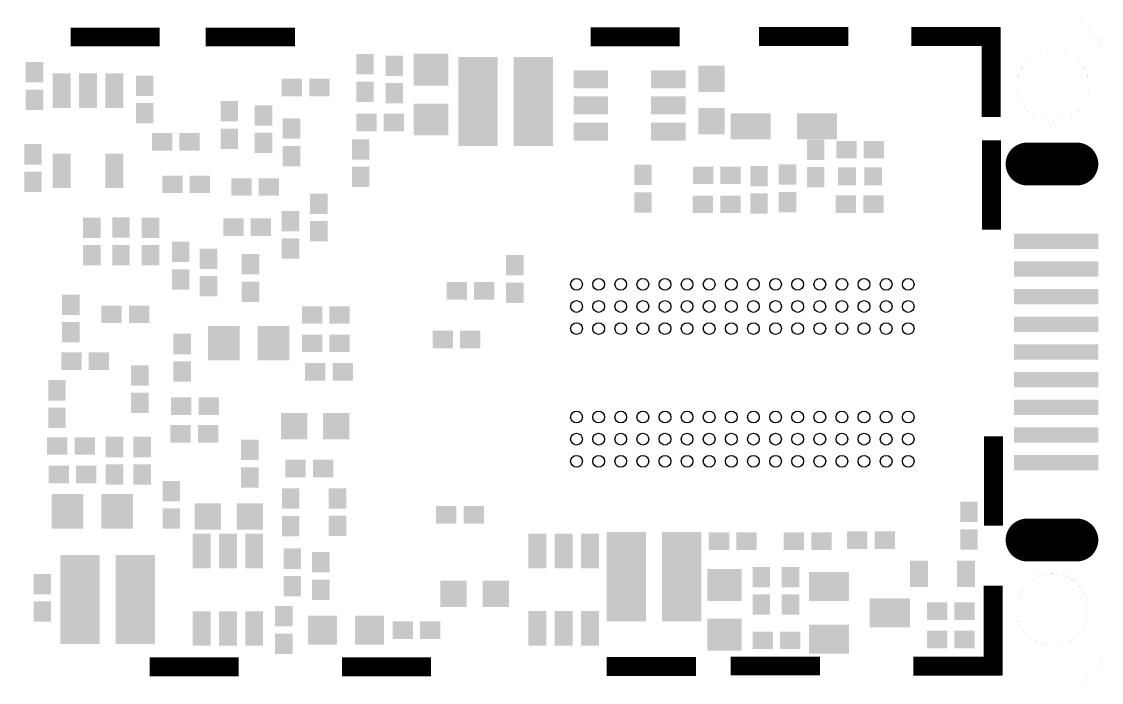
# Model space of a CAD drawing. Extents: x 100 to 171.5, y 100 to 123.9.
# Drawn here: x 132.44 to 171.5, y 100 to 123.9 of the extents above; entities that cross this region are included whole.
import ezdxf

# ---------------------------------------------------------------- set-up
doc = ezdxf.new("R2010")
doc.units = 0
doc.header["$MEASUREMENT"] = 0
doc.layers.get('0').update_dxf_attribs({"linetype": 'CONTINUOUS'})
doc.layers.add('L6-SOLDMASK_PHO', color=7, linetype='CONTINUOUS')

# ---------------------------------------------------------------- blocks, each defined once
blk = doc.blocks.new('RECTANGLE_519')
blk.add_solid([(1.525016, 0.274954), (1.525016, -0.274954), (-1.525016, 0.274954), (-1.525016, -0.274954)])
blk = doc.blocks.new('OBLONG_520')
at = {"const_width": 1.549908}
blk.add_lwpolyline([(0.900048, 0), (-0.900048, 0)], dxfattribs=at)
at = {"const_width": 0.774954}
for points in [[(-1.287524, 0, 1), (-0.512572, 0, 1)], [(0.512572, 0, 1), (1.287524, 0, 1)]]:
    blk.add_lwpolyline(points, format="xyb", close=True, dxfattribs=at)
blk = doc.blocks.new('RECTANGLE_592')
blk.add_solid([(0.317118, 0.367918), (0.317118, -0.367918), (-0.317118, 0.367918), (-0.317118, -0.367918)])
blk = doc.blocks.new('RECTANGLE_593')
blk.add_solid([(0.725042, 0.525018), (0.725042, -0.525018), (-0.725042, 0.525018), (-0.725042, -0.525018)])
blk = doc.blocks.new('SQUARE_594')
blk.add_solid([(0.324992, 0.324992), (0.324992, -0.324992), (-0.324992, 0.324992), (-0.324992, -0.324992)])
blk = doc.blocks.new('RECTANGLE_596')
blk.add_solid([(0.725042, 0.47498), (0.725042, -0.47498), (-0.725042, 0.47498), (-0.725042, -0.47498)])
blk = doc.blocks.new('RECTANGLE_598')
blk.add_solid([(0.367918, 0.317118), (0.367918, -0.317118), (-0.367918, 0.317118), (-0.367918, -0.317118)])
blk = doc.blocks.new('SQUARE_600')
blk.add_solid([(0.47498, 0.47498), (0.47498, -0.47498), (-0.47498, 0.47498), (-0.47498, -0.47498)])
blk = doc.blocks.new('RECTANGLE_601')
blk.add_solid([(0.624966, 0.575056), (0.624966, -0.575056), (-0.624966, 0.575056), (-0.624966, -0.575056)])
blk = doc.blocks.new('RECTANGLE_604')
blk.add_solid([(0.324992, 0.624966), (0.324992, -0.624966), (-0.324992, 0.624966), (-0.324992, -0.624966)])
blk = doc.blocks.new('SQUARE_618')
blk.add_solid([(0.525018, 0.525018), (0.525018, -0.525018), (-0.525018, 0.525018), (-0.525018, -0.525018)])
blk = doc.blocks.new('RECTANGLE_624')
blk.add_solid([(0.624966, 0.324992), (0.624966, -0.324992), (-0.624966, 0.324992), (-0.624966, -0.324992)])
blk = doc.blocks.new('RECTANGLE_625')
blk.add_solid([(0.710818, 1.612518), (0.710818, -1.612518), (-0.710818, 1.612518), (-0.710818, -1.612518)])
blk = doc.blocks.new('RECTANGLE_632')
blk.add_solid([(0.575056, 0.624966), (0.575056, -0.624966), (-0.575056, 0.624966), (-0.575056, -0.624966)])
blk = doc.blocks.new('ROUND_683')
blk.add_circle((0, 0), 0.213)
blk = doc.blocks.new('RECTANGLE_694')
blk.add_solid([(0.324992, 0.47498), (0.324992, -0.47498), (-0.324992, 0.47498), (-0.324992, -0.47498)])

msp = doc.modelspace()

# ---------------------------------------------------------------- linework, layer by layer
at = {"layer": 'L6-SOLDMASK_PHO'}
for points, const_width in [([(170.557952, 123.89993), (100.899976, 123.89993)], 0.001016), ([(134.28726, 123.077224), (137.36066, 123.077224), (137.36066, 123.610624), (134.28726, 123.610624), (134.28726, 123.077224)], 0.1524), ([(134.28726, 123.48845), (137.36066, 123.48845)], 0.1524), ([(139.172188, 123.077224), (142.245588, 123.077224), (142.245588, 123.610624), (139.172188, 123.610624), (139.172188, 123.077224)], 0.1524), ([(139.172188, 123.48845), (142.245588, 123.48845)], 0.1524), ([(153.096976, 123.085606), (156.170376, 123.085606), (156.170376, 123.619006), (153.096976, 123.619006), (153.096976, 123.085606)], 0.1524), ([(153.096976, 123.496578), (156.170376, 123.496578)], 0.1524), ([(159.193484, 123.092464), (162.266884, 123.092464), (162.266884, 123.625864), (159.193484, 123.625864), (159.193484, 123.092464)], 0.1524), ([(159.193484, 123.50369), (162.266884, 123.50369)], 0.1524), ([(159.193484, 123.36653), (162.266884, 123.36653)], 0.1524), ([(164.697918, 123.095512), (167.771318, 123.095512), (167.771318, 123.628912), (164.697918, 123.628912), (164.697918, 123.095512)], 0.1524), ([(164.697918, 123.506738), (167.771318, 123.506738)], 0.1524), ([(164.697918, 123.369578), (167.771318, 123.369578)], 0.1524), ([(167.781478, 120.53062), (167.781478, 123.60402), (167.248078, 123.60402), (167.248078, 120.53062), (167.781478, 120.53062)], 0.1524), ([(167.248078, 123.547632), (167.781478, 123.547632)], 0.1524), ([(167.248078, 123.410472), (167.781478, 123.410472)], 0.1524), ([(134.28726, 123.35129), (137.36066, 123.35129)], 0.1524), ([(134.28726, 123.21413), (137.36066, 123.21413)], 0.1524), ([(139.172188, 123.35129), (142.245588, 123.35129)], 0.1524), ([(139.172188, 123.21413), (142.245588, 123.21413)], 0.1524), ([(153.096976, 123.359418), (156.170376, 123.359418)], 0.1524), ([(153.096976, 123.222258), (156.170376, 123.222258)], 0.1524), ([(159.193484, 123.22937), (162.266884, 123.22937)], 0.1524), ([(164.697918, 123.232418), (167.771318, 123.232418)], 0.1524), ([(167.248078, 123.273312), (167.781478, 123.273312)], 0.1524), ([(167.248078, 123.136152), (167.781478, 123.136152)], 0.1524), ([(167.248078, 122.998992), (167.781478, 122.998992)], 0.1524), ([(167.248078, 122.861832), (167.781478, 122.861832)], 0.1524), ([(167.248078, 122.724672), (167.781478, 122.724672)], 0.1524), ([(167.248078, 122.587512), (167.781478, 122.587512)], 0.1524), ([(171.500038, 100.899976), (171.500038, 123.000008)], 0.001016), ([(167.248078, 122.450352), (167.781478, 122.450352)], 0.1524), ([(167.248078, 122.313192), (167.781478, 122.313192)], 0.1524), ([(167.248078, 122.176032), (167.781478, 122.176032)], 0.1524), ([(167.248078, 122.038872), (167.781478, 122.038872)], 0.1524), ([(167.248078, 121.901712), (167.781478, 121.901712)], 0.1524), ([(167.248078, 121.764552), (167.781478, 121.764552)], 0.1524), ([(167.248078, 121.627392), (167.781478, 121.627392)], 0.1524), ([(167.248078, 121.490232), (167.781478, 121.490232)], 0.1524), ([(167.248078, 121.353072), (167.781478, 121.353072)], 0.1524), ([(167.248078, 121.215912), (167.781478, 121.215912)], 0.1524), ([(167.248078, 121.078752), (167.781478, 121.078752)], 0.1524), ([(167.248078, 120.941592), (167.781478, 120.941592)], 0.1524), ([(167.248078, 120.804432), (167.781478, 120.804432)], 0.1524), ([(167.248078, 120.667272), (167.781478, 120.667272)], 0.1524), ([(167.78986, 116.455444), (167.78986, 119.528844), (167.25646, 119.528844), (167.25646, 116.455444), (167.78986, 116.455444)], 0.1524), ([(167.25646, 119.47271), (167.78986, 119.47271)], 0.1524), ([(167.25646, 119.33555), (167.78986, 119.33555)], 0.1524), ([(167.25646, 119.19839), (167.78986, 119.19839)], 0.1524), ([(167.25646, 119.06123), (167.78986, 119.06123)], 0.1524), ([(167.25646, 118.92407), (167.78986, 118.92407)], 0.1524), ([(167.25646, 118.78691), (167.78986, 118.78691)], 0.1524), ([(167.25646, 118.64975), (167.78986, 118.64975)], 0.1524), ([(167.25646, 118.51259), (167.78986, 118.51259)], 0.1524), ([(167.25646, 118.37543), (167.78986, 118.37543)], 0.1524), ([(167.25646, 118.23827), (167.78986, 118.23827)], 0.1524), ([(167.25646, 118.10111), (167.78986, 118.10111)], 0.1524), ([(167.25646, 117.96395), (167.78986, 117.96395)], 0.1524), ([(167.25646, 117.82679), (167.78986, 117.82679)], 0.1524), ([(167.25646, 117.68963), (167.78986, 117.68963)], 0.1524), ([(167.25646, 117.55247), (167.78986, 117.55247)], 0.1524), ([(167.25646, 117.41531), (167.78986, 117.41531)], 0.1524), ([(167.25646, 117.27815), (167.78986, 117.27815)], 0.1524), ([(167.25646, 117.14099), (167.78986, 117.14099)], 0.1524), ([(167.25646, 117.00383), (167.78986, 117.00383)], 0.1524), ([(167.25646, 116.86667), (167.78986, 116.86667)], 0.1524), ([(167.25646, 116.72951), (167.78986, 116.72951)], 0.1524), ([(167.25646, 116.59235), (167.78986, 116.59235)], 0.1524), ([(167.861488, 105.748836), (167.861488, 108.822236), (167.328088, 108.822236), (167.328088, 105.748836), (167.861488, 105.748836)], 0.1524), ([(167.328088, 108.766102), (167.861488, 108.766102)], 0.1524), ([(167.328088, 108.628942), (167.861488, 108.628942)], 0.1524), ([(167.328088, 108.491782), (167.861488, 108.491782)], 0.1524), ([(167.328088, 108.354622), (167.861488, 108.354622)], 0.1524), ([(167.328088, 108.217462), (167.861488, 108.217462)], 0.1524), ([(167.328088, 108.080302), (167.861488, 108.080302)], 0.1524), ([(167.328088, 107.943142), (167.861488, 107.943142)], 0.1524), ([(167.328088, 107.805982), (167.861488, 107.805982)], 0.1524), ([(167.328088, 107.668822), (167.861488, 107.668822)], 0.1524), ([(167.328088, 107.531662), (167.861488, 107.531662)], 0.1524), ([(167.328088, 107.394502), (167.861488, 107.394502)], 0.1524), ([(167.328088, 107.257342), (167.861488, 107.257342)], 0.1524), ([(167.328088, 107.120182), (167.861488, 107.120182)], 0.1524), ([(167.328088, 106.983022), (167.861488, 106.983022)], 0.1524), ([(167.328088, 106.845862), (167.861488, 106.845862)], 0.1524), ([(167.328088, 106.708702), (167.861488, 106.708702)], 0.1524), ([(167.328088, 106.571542), (167.861488, 106.571542)], 0.1524), ([(167.328088, 106.434382), (167.861488, 106.434382)], 0.1524), ([(167.328088, 106.297222), (167.861488, 106.297222)], 0.1524), ([(167.328088, 106.160062), (167.861488, 106.160062)], 0.1524), ([(167.328088, 106.022902), (167.861488, 106.022902)], 0.1524), ([(167.328088, 105.885742), (167.861488, 105.885742)], 0.1524), ([(167.854884, 100.354638), (167.854884, 103.428038), (167.321484, 103.428038), (167.321484, 100.354638), (167.854884, 100.354638)], 0.1524), ([(167.321484, 103.37165), (167.854884, 103.37165)], 0.1524), ([(167.321484, 103.23449), (167.854884, 103.23449)], 0.1524), ([(167.321484, 103.09733), (167.854884, 103.09733)], 0.1524), ([(167.321484, 102.96017), (167.854884, 102.96017)], 0.1524), ([(167.321484, 102.82301), (167.854884, 102.82301)], 0.1524), ([(167.321484, 102.68585), (167.854884, 102.68585)], 0.1524), ([(167.321484, 102.54869), (167.854884, 102.54869)], 0.1524), ([(167.321484, 102.41153), (167.854884, 102.41153)], 0.1524), ([(167.321484, 102.27437), (167.854884, 102.27437)], 0.1524), ([(167.321484, 102.13721), (167.854884, 102.13721)], 0.1524), ([(167.321484, 102.00005), (167.854884, 102.00005)], 0.1524), ([(167.321484, 101.86289), (167.854884, 101.86289)], 0.1524), ([(167.321484, 101.72573), (167.854884, 101.72573)], 0.1524), ([(167.321484, 101.58857), (167.854884, 101.58857)], 0.1524), ([(167.321484, 101.45141), (167.854884, 101.45141)], 0.1524), ([(167.321484, 101.31425), (167.854884, 101.31425)], 0.1524), ([(167.321484, 101.17709), (167.854884, 101.17709)], 0.1524), ([(137.140442, 100.295456), (140.213842, 100.295456), (140.213842, 100.828856), (137.140442, 100.828856), (137.140442, 100.295456)], 0.1524), ([(144.10055, 100.29952), (147.17395, 100.29952), (147.17395, 100.83292), (144.10055, 100.83292), (144.10055, 100.29952)], 0.1524), ([(144.10055, 100.710746), (147.17395, 100.710746)], 0.1524), ([(153.684478, 100.30841), (156.757878, 100.30841), (156.757878, 100.84181), (153.684478, 100.84181), (153.684478, 100.30841)], 0.1524), ([(153.684478, 100.719636), (156.757878, 100.719636)], 0.1524), ([(158.1658, 100.325428), (161.2392, 100.325428), (161.2392, 100.858828), (158.1658, 100.858828), (158.1658, 100.325428)], 0.1524), ([(158.1658, 100.736654), (161.2392, 100.736654)], 0.1524), ([(164.7698, 100.3173), (167.8432, 100.3173), (167.8432, 100.8507), (164.7698, 100.8507), (164.7698, 100.3173)], 0.1524), ([(164.7698, 100.728272), (167.8432, 100.728272)], 0.1524), ([(167.321484, 101.03993), (167.854884, 101.03993)], 0.1524), ([(167.321484, 100.90277), (167.854884, 100.90277)], 0.1524), ([(167.321484, 100.76561), (167.854884, 100.76561)], 0.1524), ([(137.140442, 100.706682), (140.213842, 100.706682)], 0.1524), ([(137.140442, 100.569522), (140.213842, 100.569522)], 0.1524), ([(137.140442, 100.432362), (140.213842, 100.432362)], 0.1524), ([(144.10055, 100.573586), (147.17395, 100.573586)], 0.1524), ([(144.10055, 100.436426), (147.17395, 100.436426)], 0.1524), ([(153.684478, 100.582476), (156.757878, 100.582476)], 0.1524), ([(153.684478, 100.445316), (156.757878, 100.445316)], 0.1524), ([(158.1658, 100.599494), (161.2392, 100.599494)], 0.1524), ([(158.1658, 100.462334), (161.2392, 100.462334)], 0.1524), ([(164.7698, 100.591112), (167.8432, 100.591112)], 0.1524), ([(164.7698, 100.453952), (167.8432, 100.453952)], 0.1524), ([(167.321484, 100.62845), (167.854884, 100.62845)], 0.1524), ([(167.321484, 100.49129), (167.854884, 100.49129)], 0.1524), ([(100.899976, 100.000054), (170.600116, 100.000054)], 0.001016)]:
    msp.add_lwpolyline(points, dxfattribs=dict(at, const_width=const_width))
at = {"layer": 'L6-SOLDMASK_PHO', "const_width": 0.001016}
for points in [[(171.500038, 122.999754, 0.3336009), (170.557952, 123.89993)], [(170.60037, 100.000054, 0.3838488), (171.500038, 100.899722)]]:
    msp.add_lwpolyline(points, format="xyb", dxfattribs=at)
for points in [[(168.455594, 121.580148, 1), (171.043346, 121.580148, 1)], [(168.417494, 102.637336, 1), (171.019978, 102.637336, 1)]]:
    msp.add_lwpolyline(points, format="xyb", close=True, dxfattribs=at)

# ---------------------------------------------------------------- block references
at = {"layer": 'L6-SOLDMASK_PHO'}
for name, p in [('RECTANGLE_592', (144.859756, 122.359928)), ('RECTANGLE_592', (145.919444, 122.305064)), ('RECTANGLE_601', (147.249896, 122.1613)), ('RECTANGLE_592', (132.90423, 122.06859)), ('RECTANGLE_625', (148.949918, 121.009918)), ('RECTANGLE_625', (150.949914, 121.009918)), ('SQUARE_600', (157.39491, 121.82602)), ('RECTANGLE_604', (133.890004, 121.40438)), ('RECTANGLE_604', (134.839964, 121.40438)), ('RECTANGLE_604', (135.789924, 121.40438)), ('RECTANGLE_592', (136.887712, 121.576084)), ('RECTANGLE_624', (153.031698, 121.816622)), ('RECTANGLE_624', (155.83154, 121.816622)), ('RECTANGLE_598', (142.208758, 121.515632)), ('RECTANGLE_598', (143.208756, 121.515632)), ('RECTANGLE_592', (144.859756, 121.35993)), ('RECTANGLE_592', (145.919444, 121.314972)), ('RECTANGLE_592', (132.90423, 121.068592)), ('RECTANGLE_624', (153.031698, 120.866662)), ('RECTANGLE_624', (155.83154, 120.866662)), ('RECTANGLE_592', (136.887712, 120.585992)), ('RECTANGLE_592', (139.95273, 120.65635)), ('RECTANGLE_592', (141.185646, 120.503696)), ('RECTANGLE_601', (147.249896, 120.361456)), ('SQUARE_600', (157.39491, 120.30202)), ('RECTANGLE_592', (142.19809, 120.030748)), ('RECTANGLE_598', (144.913604, 120.24995)), ('RECTANGLE_598', (145.903696, 120.24995)), ('RECTANGLE_596', (158.813246, 120.111774)), ('RECTANGLE_596', (161.213292, 120.111774)), ('RECTANGLE_592', (139.95273, 119.656352)), ('RECTANGLE_624', (153.031698, 119.916702)), ('RECTANGLE_624', (155.83154, 119.916702)), ('RECTANGLE_598', (137.516616, 119.548402)), ('RECTANGLE_598', (138.506708, 119.548402)), ('RECTANGLE_592', (141.185646, 119.513604)), ('RECTANGLE_592', (144.703038, 119.271542)), ('RECTANGLE_592', (161.164016, 119.26443)), ('RECTANGLE_598', (162.27425, 119.269256)), ('RECTANGLE_598', (163.264342, 119.269256)), ('RECTANGLE_592', (132.850636, 119.099584)), ('RECTANGLE_592', (142.19809, 119.03075)), ('OBLONG_520', (169.711878, 118.75008)), ('RECTANGLE_604', (133.890004, 118.504208)), ('RECTANGLE_604', (135.789924, 118.504208)), ('RECTANGLE_592', (132.850636, 118.099586)), ('RECTANGLE_592', (144.703038, 118.281704)), ('RECTANGLE_592', (154.916124, 118.356888)), ('RECTANGLE_598', (157.092396, 118.341648)), ('RECTANGLE_598', (158.082234, 118.341648)), ('RECTANGLE_592', (159.113728, 118.308628)), ('RECTANGLE_592', (160.142682, 118.367048)), ('RECTANGLE_592', (161.164016, 118.274338)), ('SQUARE_594', (162.294316, 118.301262)), ('SQUARE_594', (163.244276, 118.301262)), ('RECTANGLE_598', (137.89025, 118.014242)), ('RECTANGLE_598', (138.880342, 118.014242)), ('RECTANGLE_598', (140.392658, 117.917976)), ('RECTANGLE_598', (141.38275, 117.917976)), ('RECTANGLE_592', (143.193008, 117.305582)), ('RECTANGLE_592', (154.916124, 117.35689)), ('RECTANGLE_598', (157.087062, 117.290088)), ('RECTANGLE_598', (158.08706, 117.290088)), ('RECTANGLE_592', (159.113728, 117.31879)), ('RECTANGLE_592', (160.142682, 117.36705)), ('RECTANGLE_598', (162.259772, 117.294406)), ('RECTANGLE_598', (163.25977, 117.294406)), ('RECTANGLE_592', (134.976108, 116.442744)), ('RECTANGLE_592', (136.030716, 116.457222)), ('RECTANGLE_592', (137.101326, 116.442744)), ('RECTANGLE_592', (142.16634, 116.680234)), ('RECTANGLE_598', (140.098272, 116.467382)), ('RECTANGLE_598', (141.088364, 116.467382)), ('RECTANGLE_592', (143.193008, 116.315744)), ('RECTANGLE_592', (142.16634, 115.690396)), ('RECTANGLE_519', (169.861992, 115.949984)), ('RECTANGLE_592', (134.976108, 115.452652)), ('RECTANGLE_592', (136.030716, 115.457224)), ('RECTANGLE_592', (137.101326, 115.452652)), ('RECTANGLE_592', (138.191748, 115.571016)), ('RECTANGLE_592', (139.198096, 115.32489)), ('RECTANGLE_592', (140.715746, 115.127024)), ('RECTANGLE_592', (150.2791, 115.087908)), ('RECTANGLE_592', (138.191748, 114.571018)), ('RECTANGLE_519', (169.861992, 114.949986)), ('RECTANGLE_592', (139.198096, 114.335052)), ('RECTANGLE_592', (140.715746, 114.127026)), ('RECTANGLE_598', (148.18106, 114.165634)), ('RECTANGLE_598', (149.170898, 114.165634)), ('ROUND_683', (152.512522, 114.397282)), ('ROUND_683', (153.312622, 114.397282)), ('ROUND_683', (154.112468, 114.397282)), ('ROUND_683', (154.912568, 114.397282)), ('ROUND_683', (155.712414, 114.397282)), ('ROUND_683', (156.512514, 114.397282)), ('ROUND_683', (157.312614, 114.397282)), ('ROUND_683', (158.11246, 114.397282)), ('ROUND_683', (158.91256, 114.397282)), ('ROUND_683', (159.712406, 114.397282)), ('ROUND_683', (160.512506, 114.397282)), ('ROUND_683', (161.312606, 114.397282)), ('ROUND_683', (162.112452, 114.397282)), ('ROUND_683', (162.912552, 114.397282)), ('ROUND_683', (163.712398, 114.397282)), ('ROUND_683', (164.512498, 114.397282)), ('RECTANGLE_592', (150.2791, 114.08791)), ('RECTANGLE_519', (169.861992, 113.949988)), ('RECTANGLE_592', (134.220712, 113.658904)), ('ROUND_683', (152.512522, 113.597436)), ('ROUND_683', (153.312622, 113.597436)), ('ROUND_683', (154.112468, 113.597436)), ('ROUND_683', (154.912568, 113.597436)), ('ROUND_683', (155.712414, 113.597436)), ('ROUND_683', (156.512514, 113.597436)), ('ROUND_683', (157.312614, 113.597436)), ('ROUND_683', (158.11246, 113.597436)), ('ROUND_683', (158.91256, 113.597436)), ('ROUND_683', (159.712406, 113.597436)), ('ROUND_683', (160.512506, 113.597436)), ('ROUND_683', (161.312606, 113.597436)), ('ROUND_683', (162.112452, 113.597436)), ('ROUND_683', (162.912552, 113.597436)), ('ROUND_683', (163.712398, 113.597436)), ('ROUND_683', (164.512498, 113.597436)), ('RECTANGLE_598', (135.692642, 113.311432)), ('RECTANGLE_598', (136.69264, 113.311432)), ('RECTANGLE_598', (142.951962, 113.288572)), ('RECTANGLE_598', (143.942054, 113.288572)), ('RECTANGLE_592', (134.220712, 112.669066)), ('ROUND_683', (152.512522, 112.797336)), ('ROUND_683', (153.312622, 112.797336)), ('ROUND_683', (154.112468, 112.797336)), ('ROUND_683', (154.912568, 112.797336)), ('ROUND_683', (155.712414, 112.797336)), ('ROUND_683', (156.512514, 112.797336)), ('ROUND_683', (157.312614, 112.797336)), ('ROUND_683', (158.11246, 112.797336)), ('ROUND_683', (158.91256, 112.797336)), ('ROUND_683', (159.712406, 112.797336)), ('ROUND_683', (160.512506, 112.797336)), ('ROUND_683', (161.312606, 112.797336)), ('ROUND_683', (162.112452, 112.797336)), ('ROUND_683', (162.912552, 112.797336)), ('ROUND_683', (163.712398, 112.797336)), ('ROUND_683', (164.512498, 112.797336)), ('RECTANGLE_519', (169.861992, 112.94999)), ('RECTANGLE_592', (138.24331, 112.239298)), ('RECTANGLE_632', (139.750038, 112.268762)), ('RECTANGLE_632', (141.549882, 112.268762)), ('RECTANGLE_598', (142.951962, 112.264698)), ('RECTANGLE_598', (143.942054, 112.264698)), ('RECTANGLE_598', (147.677886, 112.399572)), ('RECTANGLE_598', (148.667978, 112.399572)), ('RECTANGLE_519', (169.861992, 111.949992)), ('RECTANGLE_598', (134.242302, 111.61522)), ('RECTANGLE_598', (135.232394, 111.61522)), ('RECTANGLE_592', (136.712706, 111.100362)), ('RECTANGLE_592', (138.24331, 111.2393)), ('RECTANGLE_598', (143.059912, 111.229648)), ('RECTANGLE_598', (144.05991, 111.229648)), ('RECTANGLE_519', (169.861992, 110.949994)), ('RECTANGLE_592', (133.719062, 110.56366)), ('RECTANGLE_592', (136.712706, 110.11027)), ('RECTANGLE_598', (138.20521, 109.993938)), ('RECTANGLE_598', (139.205208, 109.993938)), ('RECTANGLE_519', (169.861992, 109.949996)), ('RECTANGLE_592', (133.719062, 109.563662)), ('ROUND_683', (152.512522, 109.597444)), ('ROUND_683', (153.312622, 109.597444)), ('ROUND_683', (154.112468, 109.597444)), ('ROUND_683', (154.912568, 109.597444)), ('ROUND_683', (155.712414, 109.597444)), ('ROUND_683', (156.512514, 109.597444)), ('ROUND_683', (157.312614, 109.597444)), ('ROUND_683', (158.11246, 109.597444)), ('ROUND_683', (158.91256, 109.597444)), ('ROUND_683', (159.712406, 109.597444)), ('ROUND_683', (160.512506, 109.597444)), ('ROUND_683', (161.312606, 109.597444)), ('ROUND_683', (162.112452, 109.597444)), ('ROUND_683', (162.912552, 109.597444)), ('ROUND_683', (163.712398, 109.597444)), ('ROUND_683', (164.512498, 109.597444)), ('SQUARE_600', (142.293594, 109.271562)), ('SQUARE_600', (143.817594, 109.271562)), ('RECTANGLE_598', (138.18743, 108.986574)), ('RECTANGLE_598', (139.187428, 108.986574)), ('ROUND_683', (152.512522, 108.797344)), ('ROUND_683', (153.312622, 108.797344)), ('ROUND_683', (154.112468, 108.797344)), ('ROUND_683', (154.912568, 108.797344)), ('ROUND_683', (155.712414, 108.797344)), ('ROUND_683', (156.512514, 108.797344)), ('ROUND_683', (157.312614, 108.797344)), ('ROUND_683', (158.11246, 108.797344)), ('ROUND_683', (158.91256, 108.797344)), ('ROUND_683', (159.712406, 108.797344)), ('ROUND_683', (160.512506, 108.797344)), ('ROUND_683', (161.312606, 108.797344)), ('ROUND_683', (162.112452, 108.797344)), ('ROUND_683', (162.912552, 108.797344)), ('ROUND_683', (163.712398, 108.797344)), ('ROUND_683', (164.512498, 108.797344)), ('RECTANGLE_519', (169.861992, 108.949998)), ('RECTANGLE_598', (133.71957, 108.552234)), ('RECTANGLE_598', (134.719568, 108.552234)), ('RECTANGLE_592', (135.800084, 108.51388)), ('RECTANGLE_592', (136.800082, 108.51388)), ('RECTANGLE_592', (140.692378, 108.408216)), ('ROUND_683', (152.512522, 107.997498)), ('ROUND_683', (153.312622, 107.997498)), ('ROUND_683', (154.112468, 107.997498)), ('ROUND_683', (154.912568, 107.997498)), ('ROUND_683', (155.712414, 107.997498)), ('ROUND_683', (156.512514, 107.997498)), ('ROUND_683', (157.312614, 107.997498)), ('ROUND_683', (158.11246, 107.997498)), ('ROUND_683', (158.91256, 107.997498)), ('ROUND_683', (159.712406, 107.997498)), ('ROUND_683', (160.512506, 107.997498)), ('ROUND_683', (161.312606, 107.997498)), ('ROUND_683', (162.112452, 107.997498)), ('ROUND_683', (162.912552, 107.997498)), ('ROUND_683', (163.712398, 107.997498)), ('ROUND_683', (164.512498, 107.997498)), ('RECTANGLE_519', (169.861992, 107.95)), ('RECTANGLE_598', (133.785102, 107.518708)), ('RECTANGLE_598', (134.77494, 107.518708)), ('RECTANGLE_592', (135.800084, 107.523788)), ('RECTANGLE_592', (136.800082, 107.523788)), ('RECTANGLE_598', (142.3416, 107.735116)), ('RECTANGLE_598', (143.341598, 107.735116)), ('RECTANGLE_592', (140.692378, 107.408218)), ('RECTANGLE_592', (137.851642, 106.911902)), ('RECTANGLE_632', (134.095236, 106.1847)), ('RECTANGLE_632', (135.895334, 106.1847)), ('RECTANGLE_592', (142.17269, 106.647742)), ('RECTANGLE_592', (143.864076, 106.652314)), ('RECTANGLE_592', (137.851642, 105.922064)), ('SQUARE_600', (139.172442, 106.000042)), ('SQUARE_600', (140.696442, 106.000042)), ('RECTANGLE_598', (147.802092, 106.06278)), ('RECTANGLE_598', (148.80209, 106.06278)), ('RECTANGLE_592', (166.710614, 106.167936)), ('RECTANGLE_592', (142.17269, 105.647744)), ('RECTANGLE_592', (143.864076, 105.662222)), ('OBLONG_520', (169.711878, 105.149904)), ('RECTANGLE_592', (166.710614, 105.167938)), ('RECTANGLE_604', (138.949938, 104.750108)), ('RECTANGLE_604', (139.899898, 104.750108)), ('RECTANGLE_604', (140.850112, 104.750108)), ('RECTANGLE_604', (151.096218, 104.751378)), ('RECTANGLE_604', (152.046432, 104.751378)), ('RECTANGLE_604', (152.996392, 104.751378)), ('RECTANGLE_625', (154.312874, 103.824786)), ('RECTANGLE_625', (156.313124, 103.824786)), ('RECTANGLE_598', (157.666436, 105.105454)), ('RECTANGLE_598', (158.656274, 105.105454)), ('RECTANGLE_598', (160.375092, 105.110026)), ('RECTANGLE_598', (161.37509, 105.110026)), ('RECTANGLE_598', (162.670236, 105.14711)), ('RECTANGLE_598', (163.670234, 105.14711)), ('RECTANGLE_592', (142.229078, 104.475026)), ('RECTANGLE_592', (143.264382, 104.345994)), ('RECTANGLE_625', (134.549896, 102.99827)), ('RECTANGLE_625', (136.549892, 102.99827)), ('RECTANGLE_694', (164.900356, 103.92664)), ('RECTANGLE_694', (166.600378, 103.92664)), ('RECTANGLE_592', (133.186678, 103.555038)), ('RECTANGLE_601', (157.865064, 103.524558)), ('RECTANGLE_592', (159.199326, 103.810054)), ('RECTANGLE_592', (160.250886, 103.811324)), ('RECTANGLE_593', (161.6456, 103.468424)), ('RECTANGLE_592', (142.229078, 103.484934)), ('RECTANGLE_592', (143.264382, 103.345996)), ('SQUARE_600', (148.065744, 103.199946)), ('SQUARE_600', (149.589744, 103.199946)), ('RECTANGLE_592', (159.199326, 102.819962)), ('RECTANGLE_592', (160.250886, 102.811326)), ('RECTANGLE_592', (133.186678, 102.564946)), ('RECTANGLE_592', (141.920214, 102.391972)), ('RECTANGLE_593', (163.845748, 102.51821)), ('RECTANGLE_598', (165.556438, 102.576122)), ('RECTANGLE_598', (166.546276, 102.576122)), ('RECTANGLE_604', (138.949938, 101.950012)), ('RECTANGLE_604', (139.899898, 101.950012)), ('RECTANGLE_604', (140.850112, 101.950012)), ('SQUARE_618', (143.320262, 101.88575)), ('SQUARE_618', (145.020284, 101.88575)), ('RECTANGLE_604', (151.096218, 101.951282)), ('RECTANGLE_604', (152.046432, 101.951282)), ('RECTANGLE_604', (152.996392, 101.951282)), ('RECTANGLE_598', (146.228562, 101.885242)), ('RECTANGLE_598', (147.218654, 101.885242)), ('RECTANGLE_601', (157.865064, 101.724714)), ('RECTANGLE_593', (161.6456, 101.56825)), ('RECTANGLE_592', (141.920214, 101.391974)), ('RECTANGLE_598', (159.255968, 101.523038)), ('RECTANGLE_598', (160.24606, 101.523038)), ('RECTANGLE_598', (165.556438, 101.551232)), ('RECTANGLE_598', (166.546276, 101.551232))]:
    msp.add_blockref(name, p, dxfattribs=at)

doc.saveas('drawing.dxf')
